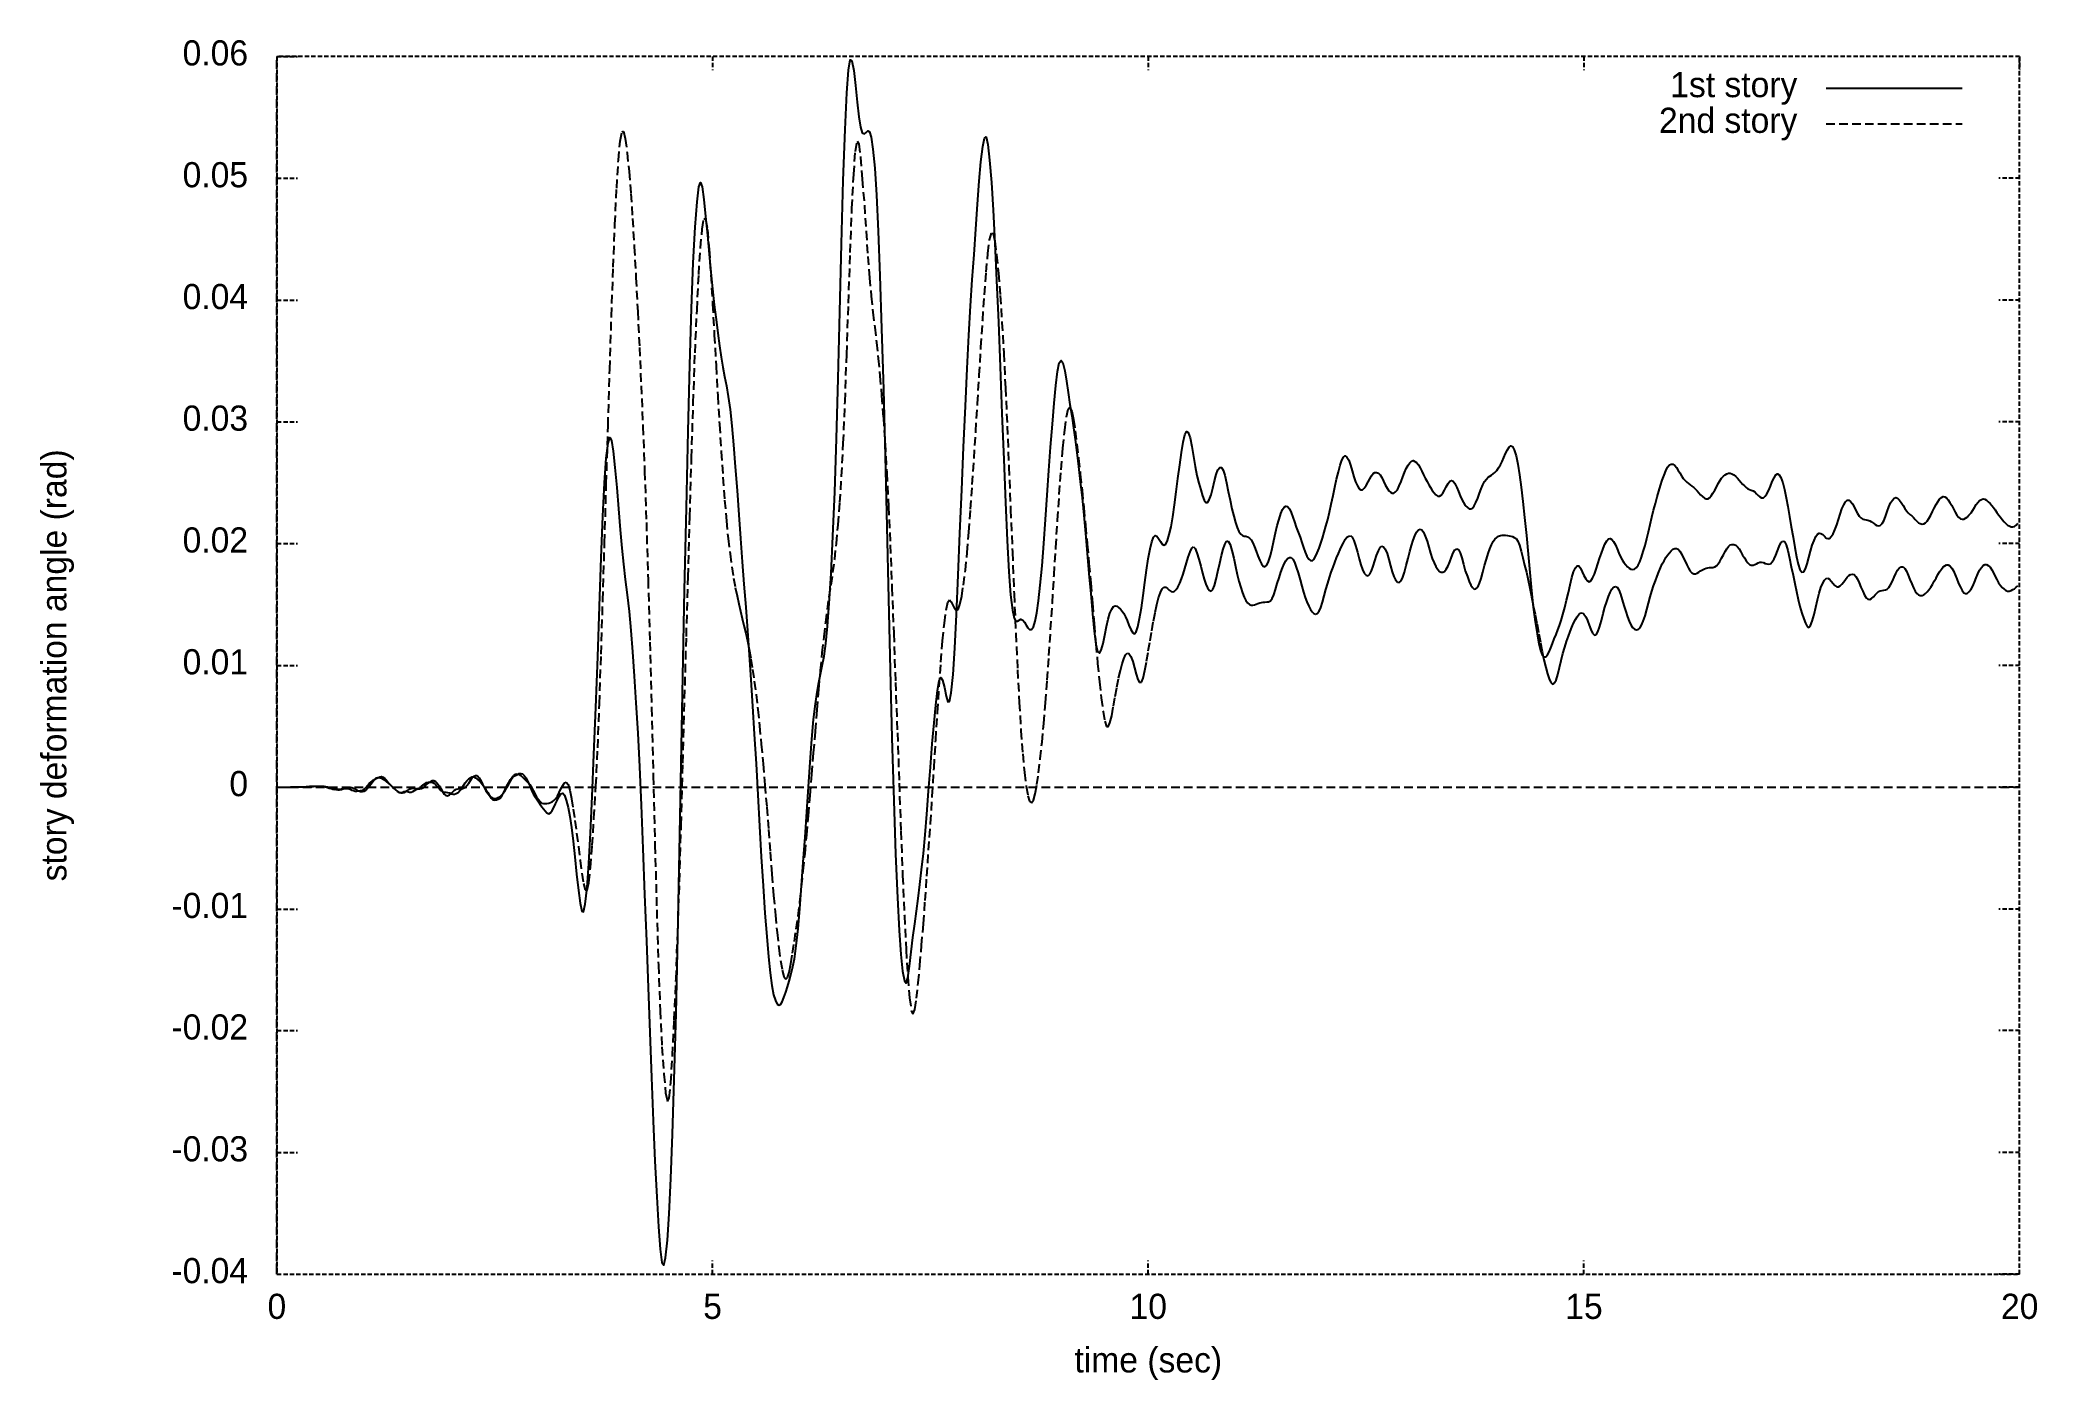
# Model space of a CAD drawing. Extents: x 1 to 117, y 0 to 78.
import ezdxf
from ezdxf.enums import TextEntityAlignment as Align

# ---------------------------------------------------------------- set-up
doc = ezdxf.new("R2010")
doc.units = 0
doc.linetypes.add('DASHED', pattern=[0.75, 0.5, -0.25])
doc.linetypes.add('HIDDEN', pattern=[0.375, 0.25, -0.125])
doc.layers.get('0').update_dxf_attribs({"linetype": 'CONTINUOUS'})
doc.layers.add('1', color=1, linetype='DASHED')
doc.layers.add('2', color=2, linetype='HIDDEN')

msp = doc.modelspace()

# ---------------------------------------------------------------- linework, layer by layer
at = {"linetype": 'CONTINUOUS'}
for points in [[(14.867, 34.383), (14.867, 34.383), (14.967, 34.383), (15.067, 34.383), (15.167, 34.383), (15.267, 34.383), (15.367, 34.383), (15.467, 34.383), (15.567, 34.4), (15.667, 34.4), (15.783, 34.4), (15.883, 34.4), (15.983, 34.4), (16.083, 34.4), (16.183, 34.4), (16.283, 34.4), (16.383, 34.4), (16.483, 34.417), (16.583, 34.417), (16.683, 34.433), (16.783, 34.433), (16.883, 34.433), (16.983, 34.433), (17.083, 34.433), (17.183, 34.45), (17.283, 34.45), (17.383, 34.433), (17.483, 34.417), (17.583, 34.4), (17.7, 34.367), (17.8, 34.333), (17.9, 34.3), (18, 34.267), (18.1, 34.25), (18.2, 34.267), (18.3, 34.267), (18.4, 34.267), (18.5, 34.283), (18.6, 34.283), (18.7, 34.3), (18.8, 34.3), (18.9, 34.3), (19, 34.267), (19.1, 34.217), (19.2, 34.183), (19.3, 34.15), (19.4, 34.15), (19.5, 34.167), (19.6, 34.183), (19.717, 34.2), (19.817, 34.267), (19.917, 34.367), (20.017, 34.483), (20.117, 34.6), (20.217, 34.7), (20.317, 34.783), (20.417, 34.833), (20.517, 34.883), (20.617, 34.933), (20.717, 34.983), (20.817, 35), (20.917, 34.967), (21.017, 34.883), (21.117, 34.783), (21.217, 34.65), (21.317, 34.533), (21.417, 34.433), (21.517, 34.317), (21.633, 34.233), (21.733, 34.15), (21.833, 34.1), (21.933, 34.067), (22.033, 34.083), (22.133, 34.133), (22.233, 34.15), (22.333, 34.133), (22.433, 34.1), (22.533, 34.1), (22.633, 34.133), (22.733, 34.2), (22.833, 34.25), (22.933, 34.3), (23.033, 34.35), (23.133, 34.433), (23.233, 34.517), (23.333, 34.583), (23.433, 34.65), (23.55, 34.683), (23.65, 34.683), (23.75, 34.667), (23.85, 34.617), (23.95, 34.533), (24.05, 34.417), (24.15, 34.3), (24.25, 34.183), (24.35, 34.117), (24.45, 34.1), (24.55, 34.1), (24.65, 34.083), (24.75, 34.05), (24.85, 34), (24.95, 33.983), (25.05, 33.983), (25.15, 34.017), (25.25, 34.067), (25.35, 34.183), (25.467, 34.333), (25.567, 34.483), (25.667, 34.633), (25.767, 34.75), (25.867, 34.867), (25.967, 34.933), (26.067, 34.983), (26.167, 34.983), (26.267, 34.933), (26.367, 34.85), (26.467, 34.75), (26.567, 34.65), (26.667, 34.533), (26.767, 34.4), (26.867, 34.25), (26.967, 34.083), (27.067, 33.9), (27.167, 33.75), (27.267, 33.65), (27.383, 33.633), (27.483, 33.65), (27.583, 33.683), (27.683, 33.75), (27.783, 33.867), (27.883, 34.05), (27.983, 34.25), (28.083, 34.467), (28.183, 34.65), (28.283, 34.833), (28.383, 34.967), (28.483, 35.017), (28.583, 35.05), (28.683, 35.1), (28.783, 35.167), (28.883, 35.183), (28.983, 35.15), (29.083, 35.05), (29.183, 34.917), (29.283, 34.717), (29.4, 34.467), (29.5, 34.217), (29.6, 34), (29.7, 33.85), (29.8, 33.7), (29.9, 33.533), (30, 33.383), (30.1, 33.25), (30.2, 33.133), (30.3, 33.017), (30.4, 32.9), (30.5, 32.85), (30.6, 32.9), (30.7, 33.033), (30.8, 33.217), (30.9, 33.417), (31, 33.65), (31.1, 33.85), (31.2, 34), (31.317, 34.033), (31.417, 33.917), (31.517, 33.633), (31.617, 33.217), (31.717, 32.683), (31.817, 32.05), (31.917, 31.267), (32.017, 30.35), (32.117, 29.35), (32.217, 28.4), (32.317, 27.667), (32.417, 27.217), (32.517, 27.167), (32.617, 27.617), (32.717, 28.583), (32.817, 29.967), (32.917, 31.75), (33.017, 33.85), (33.117, 36.267), (33.233, 39), (33.333, 41.917), (33.433, 44.867), (33.533, 47.65), (33.633, 50.067), (33.733, 52), (33.833, 53.417), (33.933, 54.283), (34.033, 54.617), (34.133, 54.45), (34.233, 53.833), (34.333, 52.883), (34.433, 51.733), (34.533, 50.483), (34.633, 49.283), (34.733, 48.217), (34.833, 47.283), (34.933, 46.4), (35.033, 45.517), (35.15, 44.55), (35.25, 43.45), (35.35, 42.217), (35.45, 40.817), (35.55, 39.267), (35.65, 37.517), (35.75, 35.567), (35.85, 33.35), (35.95, 30.833), (36.05, 28.167), (36.15, 25.467), (36.25, 22.8), (36.35, 20.183), (36.45, 17.583), (36.55, 15.067), (36.65, 12.75), (36.75, 10.683), (36.85, 8.933), (36.95, 7.65), (37.05, 6.883), (37.167, 6.717), (37.267, 7.15), (37.367, 8.167), (37.467, 9.7), (37.567, 11.733), (37.667, 14.3), (37.767, 17.45), (37.867, 21.283), (37.967, 25.733), (38.067, 30.633), (38.167, 35.733), (38.267, 40.817), (38.367, 45.783), (38.467, 50.55), (38.567, 54.983), (38.667, 58.817), (38.767, 62.083), (38.867, 64.733), (38.967, 66.8), (39.083, 68.25), (39.183, 69.117), (39.283, 69.383), (39.383, 69.117), (39.483, 68.4), (39.583, 67.417), (39.683, 66.333), (39.783, 65.233), (39.883, 64.183), (39.983, 63.217), (40.083, 62.3), (40.183, 61.45), (40.283, 60.65), (40.383, 59.917), (40.483, 59.267), (40.583, 58.683), (40.683, 58.15), (40.783, 57.617), (40.883, 57), (41, 56.233), (41.1, 55.3), (41.2, 54.2), (41.3, 52.917), (41.4, 51.55), (41.5, 50.15), (41.6, 48.767), (41.7, 47.433), (41.8, 46.133), (41.9, 44.8), (42, 43.433), (42.1, 42.033), (42.2, 40.6), (42.3, 39.067), (42.4, 37.45), (42.5, 35.733), (42.6, 33.95), (42.7, 32.133), (42.8, 30.35), (42.917, 28.667), (43.017, 27.1), (43.117, 25.733), (43.217, 24.567), (43.317, 23.633), (43.417, 22.9), (43.517, 22.367), (43.617, 22.033), (43.717, 21.833), (43.817, 21.767), (43.917, 21.817), (44.017, 21.967), (44.117, 22.217), (44.217, 22.517), (44.317, 22.833), (44.417, 23.167), (44.517, 23.517), (44.617, 23.917), (44.717, 24.45), (44.817, 25.2), (44.933, 26.183), (45.033, 27.367), (45.133, 28.667), (45.233, 30.05), (45.333, 31.5), (45.433, 32.95), (45.533, 34.4), (45.633, 35.833), (45.733, 37.167), (45.833, 38.3), (45.933, 39.2), (46.033, 39.883), (46.133, 40.433), (46.233, 40.917), (46.333, 41.4), (46.433, 41.967), (46.533, 42.7), (46.633, 43.7), (46.733, 45.017), (46.85, 46.75), (46.95, 48.9), (47.05, 51.483), (47.15, 54.533), (47.25, 58.033), (47.35, 61.883), (47.45, 65.833), (47.55, 69.5), (47.65, 72.45), (47.75, 74.567), (47.85, 75.883), (47.95, 76.467), (48.05, 76.417), (48.15, 75.85), (48.25, 74.983), (48.35, 74.033), (48.45, 73.183), (48.55, 72.583), (48.65, 72.25), (48.767, 72.183), (48.867, 72.267), (48.967, 72.367), (49.067, 72.317), (49.167, 72), (49.267, 71.3), (49.367, 70.2), (49.467, 68.633), (49.567, 66.567), (49.667, 63.983), (49.767, 60.917), (49.867, 57.4), (49.967, 53.533), (50.067, 49.45), (50.167, 45.283), (50.267, 41.167), (50.367, 37.233), (50.467, 33.617), (50.567, 30.5), (50.683, 27.983), (50.783, 26.083), (50.883, 24.7), (50.983, 23.733), (51.083, 23.183), (51.183, 23.05), (51.283, 23.35), (51.383, 24.017), (51.483, 24.85), (51.583, 25.683), (51.683, 26.467), (51.783, 27.217), (51.883, 27.95), (51.983, 28.75), (52.083, 29.6), (52.183, 30.55), (52.283, 31.617), (52.383, 32.817), (52.483, 34.15), (52.6, 35.55), (52.7, 36.883), (52.8, 38.1), (52.9, 39.133), (53, 39.983), (53.1, 40.533), (53.2, 40.733), (53.3, 40.567), (53.4, 40.15), (53.5, 39.65), (53.6, 39.317), (53.7, 39.35), (53.8, 39.85), (53.9, 40.9), (54, 42.433), (54.1, 44.383), (54.2, 46.65), (54.3, 49.083), (54.4, 51.583), (54.5, 54.067), (54.617, 56.433), (54.717, 58.617), (54.817, 60.55), (54.917, 62.233), (55.017, 63.75), (55.117, 65.217), (55.217, 66.683), (55.317, 68.117), (55.417, 69.45), (55.517, 70.567), (55.617, 71.45), (55.717, 71.95), (55.817, 72.017), (55.917, 71.567), (56.017, 70.667), (56.117, 69.367), (56.217, 67.767), (56.317, 65.867), (56.417, 63.7), (56.533, 61.3), (56.633, 58.717), (56.733, 56.017), (56.833, 53.35), (56.933, 50.85), (57.033, 48.65), (57.133, 46.85), (57.233, 45.517), (57.333, 44.633), (57.433, 44.167), (57.533, 44), (57.633, 43.983), (57.733, 44.05), (57.833, 44.1), (57.933, 44.05), (58.033, 43.933), (58.133, 43.767), (58.233, 43.6), (58.333, 43.5), (58.45, 43.517), (58.55, 43.667), (58.65, 43.983), (58.75, 44.467), (58.85, 45.167), (58.95, 46.083), (59.05, 47.2), (59.15, 48.483), (59.25, 49.867), (59.35, 51.283), (59.45, 52.7), (59.55, 54.067), (59.65, 55.383), (59.75, 56.6), (59.85, 57.633), (59.95, 58.433), (60.05, 58.933), (60.15, 59.083), (60.25, 58.933), (60.367, 58.483), (60.467, 57.883), (60.567, 57.217), (60.667, 56.533), (60.767, 55.867), (60.867, 55.183), (60.967, 54.5), (61.067, 53.75), (61.167, 52.95), (61.267, 52.067), (61.367, 51.133), (61.467, 50.133), (61.567, 49.067), (61.667, 47.933), (61.767, 46.75), (61.867, 45.567), (61.967, 44.417), (62.067, 43.417), (62.167, 42.667), (62.267, 42.233), (62.383, 42.133), (62.483, 42.317), (62.583, 42.7), (62.683, 43.183), (62.783, 43.683), (62.883, 44.1), (62.983, 44.45), (63.083, 44.683), (63.183, 44.833), (63.283, 44.883), (63.383, 44.85), (63.483, 44.783), (63.583, 44.683), (63.683, 44.567), (63.783, 44.433), (63.883, 44.25), (63.983, 44.033), (64.083, 43.75), (64.183, 43.5), (64.3, 43.317), (64.4, 43.25), (64.5, 43.367), (64.6, 43.667), (64.7, 44.15), (64.8, 44.767), (64.9, 45.483), (65, 46.233), (65.1, 46.95), (65.2, 47.6), (65.3, 48.167), (65.4, 48.583), (65.5, 48.85), (65.6, 48.95), (65.7, 48.917), (65.8, 48.767), (65.9, 48.6), (66, 48.45), (66.1, 48.383), (66.217, 48.45), (66.317, 48.667), (66.417, 49), (66.517, 49.45), (66.617, 50.033), (66.717, 50.717), (66.817, 51.467), (66.917, 52.25), (67.017, 53.033), (67.117, 53.75), (67.217, 54.35), (67.317, 54.767), (67.417, 54.967), (67.517, 54.9), (67.617, 54.6), (67.717, 54.1), (67.817, 53.517), (67.917, 52.933), (68.017, 52.417), (68.133, 51.967), (68.233, 51.583), (68.333, 51.25), (68.433, 51), (68.533, 50.867), (68.633, 50.867), (68.733, 51.017), (68.833, 51.3), (68.933, 51.683), (69.033, 52.117), (69.133, 52.483), (69.233, 52.75), (69.333, 52.883), (69.433, 52.883), (69.533, 52.733), (69.633, 52.433), (69.733, 52), (69.833, 51.5), (69.933, 50.983), (70.033, 50.5), (70.15, 50.067), (70.25, 49.7), (70.35, 49.417), (70.45, 49.183), (70.55, 49.033), (70.65, 48.95), (70.75, 48.917), (70.85, 48.9), (70.95, 48.867), (71.05, 48.8), (71.15, 48.7), (71.25, 48.533), (71.35, 48.3), (71.45, 48.033), (71.55, 47.767), (71.65, 47.5), (71.75, 47.3), (71.85, 47.167), (71.95, 47.133), (72.067, 47.233), (72.167, 47.45), (72.267, 47.783), (72.367, 48.2), (72.467, 48.65), (72.567, 49.1), (72.667, 49.517), (72.767, 49.9), (72.867, 50.217), (72.967, 50.45), (73.067, 50.583), (73.167, 50.65), (73.267, 50.617), (73.367, 50.483), (73.467, 50.283), (73.567, 50.017), (73.667, 49.733), (73.767, 49.433), (73.867, 49.15), (73.983, 48.85), (74.083, 48.55), (74.183, 48.25), (74.283, 47.983), (74.383, 47.75), (74.483, 47.583), (74.583, 47.5), (74.683, 47.483), (74.783, 47.567), (74.883, 47.733), (74.983, 47.95), (75.083, 48.217), (75.183, 48.5), (75.283, 48.8), (75.383, 49.133), (75.483, 49.483), (75.583, 49.867), (75.683, 50.3), (75.783, 50.767), (75.9, 51.267), (76, 51.75), (76.1, 52.217), (76.2, 52.633), (76.3, 53.017), (76.4, 53.3), (76.5, 53.483), (76.6, 53.55), (76.7, 53.483), (76.8, 53.3), (76.9, 53.017), (77, 52.683), (77.1, 52.35), (77.2, 52.05), (77.3, 51.817), (77.4, 51.65), (77.5, 51.583), (77.6, 51.6), (77.7, 51.683), (77.817, 51.85), (77.917, 52.05), (78.017, 52.233), (78.117, 52.4), (78.217, 52.533), (78.317, 52.6), (78.417, 52.6), (78.517, 52.55), (78.617, 52.467), (78.717, 52.3), (78.817, 52.1), (78.917, 51.883), (79.017, 51.683), (79.117, 51.533), (79.217, 51.45), (79.317, 51.4), (79.417, 51.4), (79.517, 51.467), (79.617, 51.6), (79.717, 51.817), (79.833, 52.067), (79.933, 52.35), (80.033, 52.6), (80.133, 52.833), (80.233, 53.017), (80.333, 53.15), (80.433, 53.25), (80.533, 53.283), (80.633, 53.233), (80.733, 53.167), (80.833, 53.033), (80.933, 52.867), (81.033, 52.667), (81.133, 52.467), (81.233, 52.267), (81.333, 52.067), (81.433, 51.883), (81.533, 51.717), (81.633, 51.55), (81.75, 51.417), (81.85, 51.3), (81.95, 51.233), (82.05, 51.233), (82.15, 51.283), (82.25, 51.4), (82.35, 51.567), (82.45, 51.767), (82.55, 51.95), (82.65, 52.083), (82.75, 52.133), (82.85, 52.083), (82.95, 51.95), (83.05, 51.733), (83.15, 51.5), (83.25, 51.25), (83.35, 51.033), (83.45, 50.85), (83.55, 50.683), (83.667, 50.567), (83.767, 50.5), (83.867, 50.483), (83.967, 50.533), (84.067, 50.667), (84.167, 50.867), (84.267, 51.117), (84.367, 51.4), (84.467, 51.65), (84.567, 51.883), (84.667, 52.067), (84.767, 52.2), (84.867, 52.317), (84.967, 52.383), (85.067, 52.433), (85.167, 52.517), (85.267, 52.6), (85.367, 52.717), (85.467, 52.867), (85.583, 53.033), (85.683, 53.233), (85.783, 53.467), (85.883, 53.7), (85.983, 53.9), (86.083, 54.067), (86.183, 54.133), (86.283, 54.1), (86.383, 53.9), (86.483, 53.567), (86.583, 53.083), (86.683, 52.467), (86.783, 51.75), (86.883, 50.917), (86.983, 49.983), (87.083, 48.95), (87.183, 47.867), (87.283, 46.8), (87.383, 45.75), (87.483, 44.8), (87.6, 43.95), (87.7, 43.25), (87.8, 42.7), (87.9, 42.3), (88, 42.05), (88.1, 41.933), (88.2, 41.933), (88.3, 42.05), (88.4, 42.217), (88.5, 42.45), (88.6, 42.7), (88.7, 42.967), (88.8, 43.217), (88.9, 43.483), (89, 43.733), (89.1, 44.033), (89.2, 44.383), (89.3, 44.783), (89.4, 45.2), (89.517, 45.65), (89.617, 46.1), (89.717, 46.517), (89.817, 46.85), (89.917, 47.083), (90.017, 47.2), (90.117, 47.183), (90.217, 47.05), (90.317, 46.85), (90.417, 46.633), (90.517, 46.433), (90.617, 46.317), (90.717, 46.267), (90.817, 46.333), (90.917, 46.483), (91.017, 46.717), (91.117, 47), (91.217, 47.317), (91.317, 47.617), (91.433, 47.933), (91.533, 48.2), (91.633, 48.45), (91.733, 48.633), (91.833, 48.75), (91.933, 48.767), (92.033, 48.717), (92.133, 48.6), (92.233, 48.4), (92.333, 48.167), (92.433, 47.933), (92.533, 47.717), (92.633, 47.533), (92.733, 47.383), (92.833, 47.25), (92.933, 47.133), (93.033, 47.05), (93.133, 47), (93.233, 46.983), (93.35, 47), (93.45, 47.1), (93.55, 47.233), (93.65, 47.433), (93.75, 47.7), (93.85, 48.017), (93.95, 48.367), (94.05, 48.767), (94.15, 49.167), (94.25, 49.583), (94.35, 50), (94.45, 50.417), (94.55, 50.8), (94.65, 51.183), (94.75, 51.517), (94.85, 51.85), (94.95, 52.15), (95.05, 52.433), (95.15, 52.683), (95.25, 52.9), (95.367, 53.033), (95.467, 53.083), (95.567, 53.083), (95.667, 53), (95.767, 52.883), (95.867, 52.717), (95.967, 52.567), (96.067, 52.4), (96.167, 52.25), (96.267, 52.133), (96.367, 52.033), (96.467, 51.95), (96.567, 51.883), (96.667, 51.8), (96.767, 51.717), (96.867, 51.633), (96.967, 51.533), (97.067, 51.417), (97.167, 51.3), (97.283, 51.2), (97.383, 51.117), (97.483, 51.067), (97.583, 51.067), (97.683, 51.133), (97.783, 51.25), (97.883, 51.4), (97.983, 51.567), (98.083, 51.75), (98.183, 51.95), (98.283, 52.117), (98.383, 52.267), (98.483, 52.383), (98.583, 52.467), (98.683, 52.517), (98.783, 52.55), (98.883, 52.55), (98.983, 52.517), (99.083, 52.45), (99.2, 52.367), (99.3, 52.267), (99.4, 52.15), (99.5, 52.033), (99.6, 51.917), (99.7, 51.817), (99.8, 51.717), (99.9, 51.65), (100, 51.617), (100.1, 51.567), (100.2, 51.533), (100.3, 51.467), (100.4, 51.367), (100.5, 51.267), (100.6, 51.183), (100.7, 51.133), (100.8, 51.133), (100.9, 51.217), (101, 51.35), (101.117, 51.567), (101.217, 51.8), (101.317, 52.067), (101.417, 52.283), (101.517, 52.45), (101.617, 52.517), (101.717, 52.467), (101.817, 52.3), (101.917, 52), (102.017, 51.617), (102.117, 51.133), (102.217, 50.617), (102.317, 50.05), (102.417, 49.45), (102.517, 48.85), (102.617, 48.25), (102.717, 47.717), (102.817, 47.283), (102.917, 46.983), (103.033, 46.833), (103.133, 46.85), (103.233, 47.017), (103.333, 47.317), (103.433, 47.667), (103.533, 48.05), (103.633, 48.383), (103.733, 48.667), (103.833, 48.883), (103.933, 49.017), (104.033, 49.083), (104.133, 49.067), (104.233, 49), (104.333, 48.9), (104.433, 48.8), (104.533, 48.767), (104.633, 48.783), (104.733, 48.883), (104.833, 49.05), (104.933, 49.283), (105.05, 49.567), (105.15, 49.867), (105.25, 50.183), (105.35, 50.483), (105.45, 50.717), (105.55, 50.9), (105.65, 50.983), (105.75, 51), (105.85, 50.917), (105.95, 50.783), (106.05, 50.6), (106.15, 50.4), (106.25, 50.217), (106.35, 50.067), (106.45, 49.967), (106.55, 49.9), (106.65, 49.867), (106.75, 49.85), (106.85, 49.833), (106.967, 49.8), (107.067, 49.733), (107.167, 49.667), (107.267, 49.583), (107.367, 49.517), (107.467, 49.5), (107.567, 49.533), (107.667, 49.633), (107.767, 49.8), (107.867, 50.05), (107.967, 50.333), (108.067, 50.6), (108.167, 50.833), (108.267, 51), (108.367, 51.1), (108.467, 51.15), (108.567, 51.117), (108.667, 51.017), (108.767, 50.867), (108.883, 50.683), (108.983, 50.517), (109.083, 50.383), (109.183, 50.267), (109.283, 50.167), (109.383, 50.083), (109.483, 49.983), (109.583, 49.883), (109.683, 49.783), (109.783, 49.683), (109.883, 49.633), (109.983, 49.6), (110.083, 49.617), (110.183, 49.683), (110.283, 49.783), (110.383, 49.933), (110.483, 50.117), (110.583, 50.333), (110.683, 50.533), (110.8, 50.733), (110.9, 50.9), (111, 51.05), (111.1, 51.15), (111.2, 51.2), (111.3, 51.183), (111.4, 51.133), (111.5, 51.017), (111.6, 50.85), (111.7, 50.683), (111.8, 50.483), (111.9, 50.3), (112, 50.133), (112.1, 50), (112.2, 49.917), (112.3, 49.9), (112.4, 49.9), (112.5, 49.95), (112.6, 50.017), (112.7, 50.133), (112.817, 50.267), (112.917, 50.417), (113.017, 50.567), (113.117, 50.733), (113.217, 50.867), (113.317, 50.967), (113.417, 51.033), (113.517, 51.067), (113.617, 51.05), (113.717, 50.983), (113.817, 50.9), (113.917, 50.8), (114.017, 50.683), (114.117, 50.567), (114.217, 50.433), (114.317, 50.283), (114.417, 50.15), (114.517, 50), (114.617, 49.867), (114.733, 49.733), (114.833, 49.633), (114.933, 49.55), (115.033, 49.5), (115.133, 49.45), (115.233, 49.45), (115.333, 49.467), (115.433, 49.55), (115.533, 49.667)], [(104.433, 74.833), (112.3, 74.833)]]:
    msp.add_lwpolyline(points, dxfattribs=at)
at = {"layer": '1', "linetype": 'DASHED'}
for points in [[(14.767, 6.2), (14.767, 76.667)], [(14.867, 34.383), (14.867, 34.383), (14.967, 34.383), (15.067, 34.383), (15.167, 34.383), (15.267, 34.383), (15.367, 34.383), (15.467, 34.383), (15.567, 34.383), (15.667, 34.383), (15.783, 34.4), (15.883, 34.4), (15.983, 34.4), (16.083, 34.4), (16.183, 34.4), (16.283, 34.4), (16.383, 34.4), (16.483, 34.4), (16.583, 34.4), (16.683, 34.4), (16.783, 34.4), (16.883, 34.417), (16.983, 34.433), (17.083, 34.433), (17.183, 34.433), (17.283, 34.433), (17.383, 34.433), (17.483, 34.433), (17.583, 34.417), (17.7, 34.4), (17.8, 34.383), (17.9, 34.35), (18, 34.317), (18.1, 34.283), (18.2, 34.25), (18.3, 34.233), (18.4, 34.233), (18.5, 34.25), (18.6, 34.283), (18.7, 34.317), (18.8, 34.35), (18.9, 34.383), (19, 34.383), (19.1, 34.367), (19.2, 34.333), (19.3, 34.283), (19.4, 34.217), (19.5, 34.167), (19.6, 34.133), (19.717, 34.133), (19.817, 34.15), (19.917, 34.217), (20.017, 34.317), (20.117, 34.45), (20.217, 34.583), (20.317, 34.717), (20.417, 34.833), (20.517, 34.917), (20.617, 34.95), (20.717, 34.933), (20.817, 34.9), (20.917, 34.85), (21.017, 34.783), (21.117, 34.7), (21.217, 34.617), (21.317, 34.517), (21.417, 34.417), (21.517, 34.317), (21.633, 34.233), (21.733, 34.15), (21.833, 34.083), (21.933, 34.05), (22.033, 34.05), (22.133, 34.067), (22.233, 34.133), (22.333, 34.2), (22.433, 34.267), (22.533, 34.3), (22.633, 34.317), (22.733, 34.317), (22.833, 34.3), (22.933, 34.283), (23.033, 34.283), (23.133, 34.3), (23.233, 34.35), (23.333, 34.433), (23.433, 34.533), (23.55, 34.617), (23.65, 34.7), (23.75, 34.767), (23.85, 34.767), (23.95, 34.717), (24.05, 34.617), (24.15, 34.467), (24.25, 34.3), (24.35, 34.133), (24.45, 33.983), (24.55, 33.9), (24.65, 33.883), (24.75, 33.933), (24.85, 34.017), (24.95, 34.117), (25.05, 34.217), (25.15, 34.267), (25.25, 34.283), (25.35, 34.3), (25.467, 34.283), (25.567, 34.317), (25.667, 34.367), (25.767, 34.483), (25.867, 34.617), (25.967, 34.767), (26.067, 34.917), (26.167, 35.017), (26.267, 35.067), (26.367, 35.05), (26.467, 34.933), (26.567, 34.767), (26.667, 34.567), (26.767, 34.367), (26.867, 34.167), (26.967, 34.017), (27.067, 33.9), (27.167, 33.8), (27.267, 33.75), (27.383, 33.733), (27.483, 33.733), (27.583, 33.783), (27.683, 33.85), (27.783, 33.933), (27.883, 34.05), (27.983, 34.2), (28.083, 34.367), (28.183, 34.55), (28.283, 34.733), (28.383, 34.9), (28.483, 35.05), (28.583, 35.133), (28.683, 35.15), (28.783, 35.117), (28.883, 35.05), (28.983, 34.967), (29.083, 34.867), (29.183, 34.767), (29.283, 34.65), (29.4, 34.533), (29.5, 34.383), (29.6, 34.2), (29.7, 34.017), (29.8, 33.817), (29.9, 33.667), (30, 33.55), (30.1, 33.467), (30.2, 33.433), (30.3, 33.433), (30.4, 33.433), (30.5, 33.467), (30.6, 33.5), (30.7, 33.533), (30.8, 33.617), (30.9, 33.717), (31, 33.867), (31.1, 34.067), (31.2, 34.283), (31.317, 34.483), (31.417, 34.633), (31.517, 34.667), (31.617, 34.533), (31.717, 34.217), (31.817, 33.717), (31.917, 33.117), (32.017, 32.45), (32.117, 31.717), (32.217, 30.95), (32.317, 30.15), (32.417, 29.4), (32.517, 28.817), (32.617, 28.45), (32.717, 28.417), (32.817, 28.85), (32.917, 29.733), (33.017, 31), (33.117, 32.6), (33.233, 34.467), (33.333, 36.667), (33.433, 39.2), (33.533, 42.083), (33.633, 45.217), (33.733, 48.533), (33.833, 51.933), (33.933, 55.3), (34.033, 58.567), (34.133, 61.633), (34.233, 64.467), (34.333, 66.967), (34.433, 69.05), (34.533, 70.667), (34.633, 71.767), (34.733, 72.317), (34.833, 72.35), (34.933, 71.917), (35.033, 71.083), (35.15, 70.017), (35.25, 68.733), (35.35, 67.283), (35.45, 65.65), (35.55, 63.85), (35.65, 61.917), (35.75, 59.833), (35.85, 57.617), (35.95, 55.25), (36.05, 52.65), (36.15, 49.7), (36.25, 46.383), (36.35, 42.783), (36.45, 38.967), (36.55, 35.017), (36.65, 31.017), (36.75, 27.283), (36.85, 24.083), (36.95, 21.45), (37.05, 19.35), (37.167, 17.767), (37.267, 16.7), (37.367, 16.2), (37.467, 16.383), (37.567, 17.3), (37.667, 18.867), (37.767, 20.9), (37.867, 23.283), (37.967, 25.933), (38.067, 28.9), (38.167, 32.183), (38.267, 35.767), (38.367, 39.517), (38.467, 43.1), (38.567, 46.567), (38.667, 50.05), (38.767, 53.45), (38.867, 56.633), (38.967, 59.517), (39.083, 62), (39.183, 64.05), (39.283, 65.6), (39.383, 66.683), (39.483, 67.267), (39.583, 67.267), (39.683, 66.65), (39.783, 65.517), (39.883, 64.033), (39.983, 62.333), (40.083, 60.55), (40.183, 58.767), (40.283, 57.033), (40.383, 55.367), (40.483, 53.783), (40.583, 52.317), (40.683, 50.983), (40.783, 49.8), (40.883, 48.767), (41, 47.883), (41.1, 47.133), (41.2, 46.483), (41.3, 45.933), (41.4, 45.45), (41.5, 45), (41.6, 44.567), (41.7, 44.15), (41.8, 43.733), (41.9, 43.3), (42, 42.85), (42.1, 42.35), (42.2, 41.8), (42.3, 41.2), (42.4, 40.517), (42.5, 39.75), (42.6, 38.883), (42.7, 37.933), (42.8, 36.867), (42.917, 35.733), (43.017, 34.517), (43.117, 33.233), (43.217, 31.933), (43.317, 30.617), (43.417, 29.35), (43.517, 28.117), (43.617, 26.983), (43.717, 25.967), (43.817, 25.083), (43.917, 24.35), (44.017, 23.8), (44.117, 23.433), (44.217, 23.283), (44.317, 23.367), (44.417, 23.667), (44.517, 24.167), (44.617, 24.783), (44.717, 25.45), (44.817, 26.167), (44.933, 26.917), (45.033, 27.733), (45.133, 28.617), (45.233, 29.55), (45.333, 30.55), (45.433, 31.617), (45.533, 32.733), (45.633, 33.9), (45.733, 35.117), (45.833, 36.367), (45.933, 37.617), (46.033, 38.85), (46.133, 40.033), (46.233, 41.133), (46.333, 42.15), (46.433, 43.083), (46.533, 43.917), (46.633, 44.667), (46.733, 45.383), (46.85, 46.083), (46.95, 46.8), (47.05, 47.583), (47.15, 48.483), (47.25, 49.567), (47.35, 50.85), (47.45, 52.383), (47.55, 54.3), (47.65, 56.7), (47.75, 59.45), (47.85, 62.4), (47.95, 65.333), (48.05, 67.883), (48.15, 69.85), (48.25, 71.167), (48.35, 71.767), (48.45, 71.617), (48.55, 70.817), (48.65, 69.567), (48.767, 68.067), (48.867, 66.533), (48.967, 65.1), (49.067, 63.867), (49.167, 62.8), (49.267, 61.867), (49.367, 61), (49.467, 60.117), (49.567, 59.183), (49.667, 58.183), (49.767, 57.05), (49.867, 55.767), (49.967, 54.283), (50.067, 52.567), (50.167, 50.617), (50.267, 48.4), (50.367, 45.933), (50.467, 43.283), (50.567, 40.45), (50.683, 37.533), (50.783, 34.617), (50.883, 31.833), (50.983, 29.25), (51.083, 26.933), (51.183, 24.967), (51.283, 23.383), (51.383, 22.2), (51.483, 21.467), (51.583, 21.25), (51.683, 21.517), (51.783, 22.167), (51.883, 23.067), (51.983, 24.083), (52.083, 25.233), (52.183, 26.483), (52.283, 27.817), (52.383, 29.233), (52.483, 30.733), (52.6, 32.283), (52.7, 33.867), (52.8, 35.5), (52.9, 37.117), (53, 38.7), (53.1, 40.217), (53.2, 41.617), (53.3, 42.85), (53.4, 43.883), (53.5, 44.633), (53.6, 45.083), (53.7, 45.233), (53.8, 45.117), (53.9, 44.883), (54, 44.683), (54.1, 44.583), (54.2, 44.667), (54.3, 44.95), (54.4, 45.433), (54.5, 46.083), (54.617, 46.933), (54.717, 47.967), (54.817, 49.15), (54.917, 50.467), (55.017, 51.9), (55.117, 53.4), (55.217, 54.967), (55.317, 56.583), (55.417, 58.217), (55.517, 59.85), (55.617, 61.417), (55.717, 62.883), (55.817, 64.183), (55.917, 65.267), (56.017, 66.05), (56.117, 66.45), (56.217, 66.433), (56.317, 65.983), (56.417, 65.183), (56.533, 64.133), (56.633, 62.833), (56.733, 61.283), (56.833, 59.5), (56.933, 57.483), (57.033, 55.283), (57.133, 52.917), (57.233, 50.45), (57.333, 47.983), (57.433, 45.567), (57.533, 43.267), (57.633, 41.167), (57.733, 39.283), (57.833, 37.65), (57.933, 36.317), (58.033, 35.233), (58.133, 34.433), (58.233, 33.883), (58.333, 33.567), (58.45, 33.483), (58.55, 33.633), (58.65, 34), (58.75, 34.533), (58.85, 35.217), (58.95, 36.033), (59.05, 36.983), (59.15, 38.067), (59.25, 39.267), (59.35, 40.583), (59.45, 42), (59.55, 43.5), (59.65, 45.05), (59.75, 46.65), (59.85, 48.25), (59.95, 49.833), (60.05, 51.333), (60.15, 52.75), (60.25, 54), (60.367, 55.05), (60.467, 55.817), (60.567, 56.267), (60.667, 56.367), (60.767, 56.15), (60.867, 55.667), (60.967, 55), (61.067, 54.233), (61.167, 53.4), (61.267, 52.5), (61.367, 51.55), (61.467, 50.55), (61.567, 49.517), (61.667, 48.45), (61.767, 47.333), (61.867, 46.2), (61.967, 45.033), (62.067, 43.85), (62.167, 42.683), (62.267, 41.55), (62.383, 40.483), (62.483, 39.55), (62.583, 38.767), (62.683, 38.2), (62.783, 37.9), (62.883, 37.867), (62.983, 38.1), (63.083, 38.517), (63.183, 39.067), (63.283, 39.633), (63.383, 40.167), (63.483, 40.683), (63.583, 41.133), (63.683, 41.517), (63.783, 41.817), (63.883, 42.033), (63.983, 42.133), (64.083, 42.117), (64.183, 41.95), (64.3, 41.65), (64.4, 41.283), (64.5, 40.917), (64.6, 40.617), (64.7, 40.45), (64.8, 40.467), (64.9, 40.7), (65, 41.133), (65.1, 41.683), (65.2, 42.267), (65.3, 42.85), (65.4, 43.433), (65.5, 43.983), (65.6, 44.5), (65.7, 44.95), (65.8, 45.35), (65.9, 45.65), (66, 45.867), (66.1, 45.95), (66.217, 45.95), (66.317, 45.883), (66.417, 45.783), (66.517, 45.7), (66.617, 45.683), (66.717, 45.717), (66.817, 45.817), (66.917, 45.967), (67.017, 46.183), (67.117, 46.433), (67.217, 46.717), (67.317, 47.033), (67.417, 47.367), (67.517, 47.7), (67.617, 48), (67.717, 48.217), (67.817, 48.283), (67.917, 48.2), (68.017, 47.95), (68.133, 47.583), (68.233, 47.167), (68.333, 46.767), (68.433, 46.417), (68.533, 46.133), (68.633, 45.917), (68.733, 45.783), (68.833, 45.733), (68.933, 45.817), (69.033, 46.05), (69.133, 46.417), (69.233, 46.867), (69.333, 47.35), (69.433, 47.783), (69.533, 48.15), (69.633, 48.433), (69.733, 48.617), (69.833, 48.617), (69.933, 48.433), (70.033, 48.083), (70.15, 47.633), (70.25, 47.15), (70.35, 46.7), (70.45, 46.3), (70.55, 45.933), (70.65, 45.633), (70.75, 45.383), (70.85, 45.183), (70.95, 45.05), (71.05, 44.95), (71.15, 44.917), (71.25, 44.917), (71.35, 44.933), (71.45, 44.967), (71.55, 45.017), (71.65, 45.05), (71.75, 45.067), (71.85, 45.083), (71.95, 45.083), (72.067, 45.1), (72.167, 45.117), (72.267, 45.167), (72.367, 45.3), (72.467, 45.517), (72.567, 45.817), (72.667, 46.167), (72.767, 46.5), (72.867, 46.817), (72.967, 47.083), (73.067, 47.3), (73.167, 47.483), (73.267, 47.617), (73.367, 47.683), (73.467, 47.683), (73.567, 47.583), (73.667, 47.4), (73.767, 47.117), (73.867, 46.783), (73.983, 46.383), (74.083, 46.017), (74.183, 45.667), (74.283, 45.367), (74.383, 45.1), (74.483, 44.867), (74.583, 44.667), (74.683, 44.533), (74.783, 44.433), (74.883, 44.4), (74.983, 44.433), (75.083, 44.567), (75.183, 44.783), (75.283, 45.083), (75.383, 45.45), (75.483, 45.817), (75.583, 46.183), (75.683, 46.517), (75.783, 46.833), (75.9, 47.117), (76, 47.383), (76.1, 47.65), (76.2, 47.9), (76.3, 48.133), (76.4, 48.35), (76.5, 48.533), (76.6, 48.717), (76.7, 48.85), (76.8, 48.917), (76.9, 48.933), (77, 48.85), (77.1, 48.65), (77.2, 48.367), (77.3, 47.983), (77.4, 47.6), (77.5, 47.25), (77.6, 46.983), (77.7, 46.767), (77.817, 46.65), (77.917, 46.617), (78.017, 46.717), (78.117, 46.9), (78.217, 47.167), (78.317, 47.483), (78.417, 47.8), (78.517, 48.067), (78.617, 48.25), (78.717, 48.333), (78.817, 48.3), (78.917, 48.15), (79.017, 47.9), (79.117, 47.567), (79.217, 47.2), (79.317, 46.85), (79.417, 46.583), (79.517, 46.383), (79.617, 46.25), (79.717, 46.233), (79.833, 46.317), (79.933, 46.533), (80.033, 46.833), (80.133, 47.217), (80.233, 47.633), (80.333, 48.017), (80.433, 48.367), (80.533, 48.683), (80.633, 48.933), (80.733, 49.133), (80.833, 49.267), (80.933, 49.317), (81.033, 49.267), (81.133, 49.133), (81.233, 48.9), (81.333, 48.617), (81.433, 48.267), (81.533, 47.933), (81.633, 47.617), (81.75, 47.367), (81.85, 47.15), (81.95, 46.983), (82.05, 46.867), (82.15, 46.817), (82.25, 46.817), (82.35, 46.867), (82.45, 47), (82.55, 47.2), (82.65, 47.433), (82.75, 47.7), (82.85, 47.95), (82.95, 48.117), (83.05, 48.183), (83.15, 48.133), (83.25, 47.95), (83.35, 47.65), (83.45, 47.283), (83.55, 46.9), (83.667, 46.567), (83.767, 46.283), (83.867, 46.083), (83.967, 45.933), (84.067, 45.85), (84.167, 45.867), (84.267, 45.967), (84.367, 46.183), (84.467, 46.467), (84.567, 46.833), (84.667, 47.217), (84.767, 47.583), (84.867, 47.9), (84.967, 48.183), (85.067, 48.4), (85.167, 48.6), (85.267, 48.733), (85.367, 48.833), (85.467, 48.917), (85.583, 48.95), (85.683, 48.967), (85.783, 48.967), (85.883, 48.967), (85.983, 48.95), (86.083, 48.933), (86.183, 48.9), (86.283, 48.883), (86.383, 48.833), (86.483, 48.767), (86.583, 48.617), (86.683, 48.383), (86.783, 48.05), (86.883, 47.65), (86.983, 47.233), (87.083, 46.817), (87.183, 46.367), (87.283, 45.9), (87.383, 45.4), (87.483, 44.883), (87.6, 44.35), (87.7, 43.817), (87.8, 43.267), (87.9, 42.733), (88, 42.217), (88.1, 41.75), (88.2, 41.317), (88.3, 40.95), (88.4, 40.65), (88.5, 40.45), (88.6, 40.35), (88.7, 40.4), (88.8, 40.583), (88.9, 40.9), (89, 41.3), (89.1, 41.717), (89.2, 42.117), (89.3, 42.483), (89.4, 42.817), (89.517, 43.117), (89.617, 43.4), (89.717, 43.65), (89.817, 43.867), (89.917, 44.083), (90.017, 44.25), (90.117, 44.367), (90.217, 44.45), (90.317, 44.467), (90.417, 44.4), (90.517, 44.25), (90.617, 44.033), (90.717, 43.767), (90.817, 43.517), (90.917, 43.3), (91.017, 43.183), (91.117, 43.2), (91.217, 43.367), (91.317, 43.65), (91.433, 44.033), (91.533, 44.433), (91.633, 44.8), (91.733, 45.133), (91.833, 45.417), (91.933, 45.65), (92.033, 45.833), (92.133, 45.967), (92.233, 46), (92.333, 45.95), (92.433, 45.8), (92.533, 45.55), (92.633, 45.233), (92.733, 44.9), (92.833, 44.55), (92.933, 44.25), (93.033, 43.983), (93.133, 43.783), (93.233, 43.633), (93.35, 43.533), (93.45, 43.483), (93.55, 43.5), (93.65, 43.583), (93.75, 43.75), (93.85, 43.983), (93.95, 44.3), (94.05, 44.667), (94.15, 45.033), (94.25, 45.4), (94.35, 45.733), (94.45, 46.033), (94.55, 46.333), (94.65, 46.6), (94.75, 46.85), (94.85, 47.083), (94.95, 47.3), (95.05, 47.483), (95.15, 47.667), (95.25, 47.817), (95.367, 47.95), (95.467, 48.067), (95.567, 48.15), (95.667, 48.2), (95.767, 48.2), (95.867, 48.15), (95.967, 48.05), (96.067, 47.883), (96.167, 47.683), (96.267, 47.467), (96.367, 47.25), (96.467, 47.05), (96.567, 46.883), (96.667, 46.783), (96.767, 46.733), (96.867, 46.733), (96.967, 46.767), (97.067, 46.817), (97.167, 46.9), (97.283, 46.967), (97.383, 47.017), (97.483, 47.067), (97.583, 47.083), (97.683, 47.1), (97.783, 47.1), (97.883, 47.1), (97.983, 47.133), (98.083, 47.2), (98.183, 47.3), (98.283, 47.45), (98.383, 47.633), (98.483, 47.833), (98.583, 48.017), (98.683, 48.183), (98.783, 48.317), (98.883, 48.4), (98.983, 48.433), (99.083, 48.433), (99.2, 48.383), (99.3, 48.3), (99.4, 48.167), (99.5, 48), (99.6, 47.817), (99.7, 47.65), (99.8, 47.483), (99.9, 47.367), (100, 47.267), (100.1, 47.233), (100.2, 47.233), (100.3, 47.267), (100.4, 47.317), (100.5, 47.367), (100.6, 47.4), (100.7, 47.4), (100.8, 47.383), (100.9, 47.333), (101, 47.3), (101.117, 47.283), (101.217, 47.317), (101.317, 47.417), (101.417, 47.6), (101.517, 47.817), (101.617, 48.067), (101.717, 48.317), (101.817, 48.517), (101.917, 48.617), (102.017, 48.6), (102.117, 48.417), (102.217, 48.083), (102.317, 47.633), (102.417, 47.133), (102.517, 46.65), (102.617, 46.167), (102.717, 45.7), (102.817, 45.25), (102.917, 44.833), (103.033, 44.45), (103.133, 44.117), (103.233, 43.867), (103.333, 43.683), (103.433, 43.633), (103.533, 43.733), (103.633, 43.983), (103.733, 44.367), (103.833, 44.8), (103.933, 45.233), (104.033, 45.617), (104.133, 45.933), (104.233, 46.183), (104.333, 46.367), (104.433, 46.467), (104.533, 46.483), (104.633, 46.417), (104.733, 46.3), (104.833, 46.167), (104.933, 46.05), (105.05, 45.983), (105.15, 45.983), (105.25, 46.033), (105.35, 46.133), (105.45, 46.267), (105.55, 46.4), (105.65, 46.533), (105.75, 46.633), (105.85, 46.7), (105.95, 46.717), (106.05, 46.683), (106.15, 46.583), (106.25, 46.417), (106.35, 46.2), (106.45, 45.967), (106.55, 45.717), (106.65, 45.5), (106.75, 45.35), (106.85, 45.267), (106.967, 45.25), (107.067, 45.3), (107.167, 45.4), (107.267, 45.517), (107.367, 45.617), (107.467, 45.7), (107.567, 45.75), (107.667, 45.767), (107.767, 45.783), (107.867, 45.8), (107.967, 45.85), (108.067, 45.933), (108.167, 46.1), (108.267, 46.3), (108.367, 46.533), (108.467, 46.75), (108.567, 46.933), (108.667, 47.067), (108.767, 47.133), (108.883, 47.133), (108.983, 47.033), (109.083, 46.883), (109.183, 46.65), (109.283, 46.4), (109.383, 46.15), (109.483, 45.917), (109.583, 45.733), (109.683, 45.6), (109.783, 45.517), (109.883, 45.483), (109.983, 45.483), (110.083, 45.517), (110.183, 45.583), (110.283, 45.683), (110.383, 45.8), (110.483, 45.95), (110.583, 46.117), (110.683, 46.3), (110.8, 46.483), (110.9, 46.683), (111, 46.85), (111.1, 47), (111.2, 47.133), (111.3, 47.2), (111.4, 47.25), (111.5, 47.25), (111.6, 47.183), (111.7, 47.067), (111.8, 46.9), (111.9, 46.667), (112, 46.433), (112.1, 46.167), (112.2, 45.95), (112.3, 45.767), (112.4, 45.633), (112.5, 45.583), (112.6, 45.6), (112.7, 45.683), (112.817, 45.833), (112.917, 46.017), (113.017, 46.25), (113.117, 46.5), (113.217, 46.733), (113.317, 46.933), (113.417, 47.1), (113.517, 47.217), (113.617, 47.267), (113.717, 47.267), (113.817, 47.217), (113.917, 47.117), (114.017, 46.967), (114.117, 46.783), (114.217, 46.583), (114.317, 46.4), (114.417, 46.217), (114.517, 46.05), (114.617, 45.933), (114.733, 45.833), (114.833, 45.767), (114.933, 45.733), (115.033, 45.733), (115.133, 45.767), (115.233, 45.817), (115.333, 45.867), (115.433, 45.95), (115.533, 46.033)], [(104.433, 72.767), (112.3, 72.767)], [(14.767, 34.383), (115.633, 34.383)]]:
    msp.add_lwpolyline(points, dxfattribs=at)
at = {"layer": '2', "linetype": 'HIDDEN'}
for points in [[(14.767, 76.667), (15.967, 76.667)], [(14.767, 76.667), (14.767, 75.867)], [(14.767, 6.2), (115.633, 6.2), (115.633, 76.667), (14.767, 76.667), (14.767, 6.2)], [(39.983, 76.667), (39.983, 75.867)], [(65.2, 76.667), (65.2, 75.867)], [(90.417, 76.667), (90.417, 75.867)], [(115.633, 76.667), (114.433, 76.667)], [(115.633, 76.667), (115.633, 75.867)], [(14.767, 69.617), (15.967, 69.617)], [(115.633, 69.617), (114.433, 69.617)], [(14.767, 62.567), (15.967, 62.567)], [(115.633, 62.567), (114.433, 62.567)], [(14.767, 55.533), (15.967, 55.533)], [(115.633, 55.533), (114.433, 55.533)], [(14.767, 48.483), (15.967, 48.483)], [(115.633, 48.483), (114.433, 48.483)], [(14.767, 41.433), (15.967, 41.433)], [(115.633, 41.433), (114.433, 41.433)], [(14.767, 34.383), (15.967, 34.383)], [(115.633, 34.383), (114.433, 34.383)], [(14.767, 27.333), (15.967, 27.333)], [(115.633, 27.333), (114.433, 27.333)], [(14.767, 20.3), (15.967, 20.3)], [(115.633, 20.3), (114.433, 20.3)], [(14.767, 13.25), (15.967, 13.25)], [(115.633, 13.25), (114.433, 13.25)], [(14.767, 6.2), (14.767, 7)], [(39.983, 6.2), (39.983, 7)], [(65.2, 6.2), (65.2, 7)], [(90.417, 6.2), (90.417, 7)], [(115.633, 6.2), (115.633, 7)], [(14.767, 6.2), (15.967, 6.2)], [(115.633, 6.2), (114.433, 6.2)]]:
    msp.add_lwpolyline(points, dxfattribs=at)

# ---------------------------------------------------------------- texts
for s, p in [('0.06', (13.1, 76.147)), ('1st story', (102.767, 74.313)), ('2nd story', (102.767, 72.247)), ('0.05', (13.1, 69.097)), ('0.04', (13.1, 62.047)), ('0.03', (13.1, 55.013)), ('0.02', (13.1, 47.963)), ('0.01', (13.1, 40.913)), ('0', (13.1, 33.863)), ('-0.01', (13.1, 26.813)), ('-0.02', (13.1, 19.78)), ('-0.03', (13.1, 12.73)), ('-0.04', (13.1, 5.68))]:
    msp.add_text(s, height=1.456).set_placement(p, align=Align.RIGHT)
msp.add_text('story deformation angle (rad)', height=1.456, rotation=90).set_placement((2.587, 41.433), align=Align.CENTER)
for s, p in [('0', (14.767, 3.613)), ('5', (39.983, 3.613)), ('10', (65.2, 3.613)), ('15', (90.417, 3.613)), ('20', (115.633, 3.613)), ('time (sec)', (65.2, 0.513))]:
    msp.add_text(s, height=1.456).set_placement(p, align=Align.CENTER)

doc.saveas('drawing.dxf')
